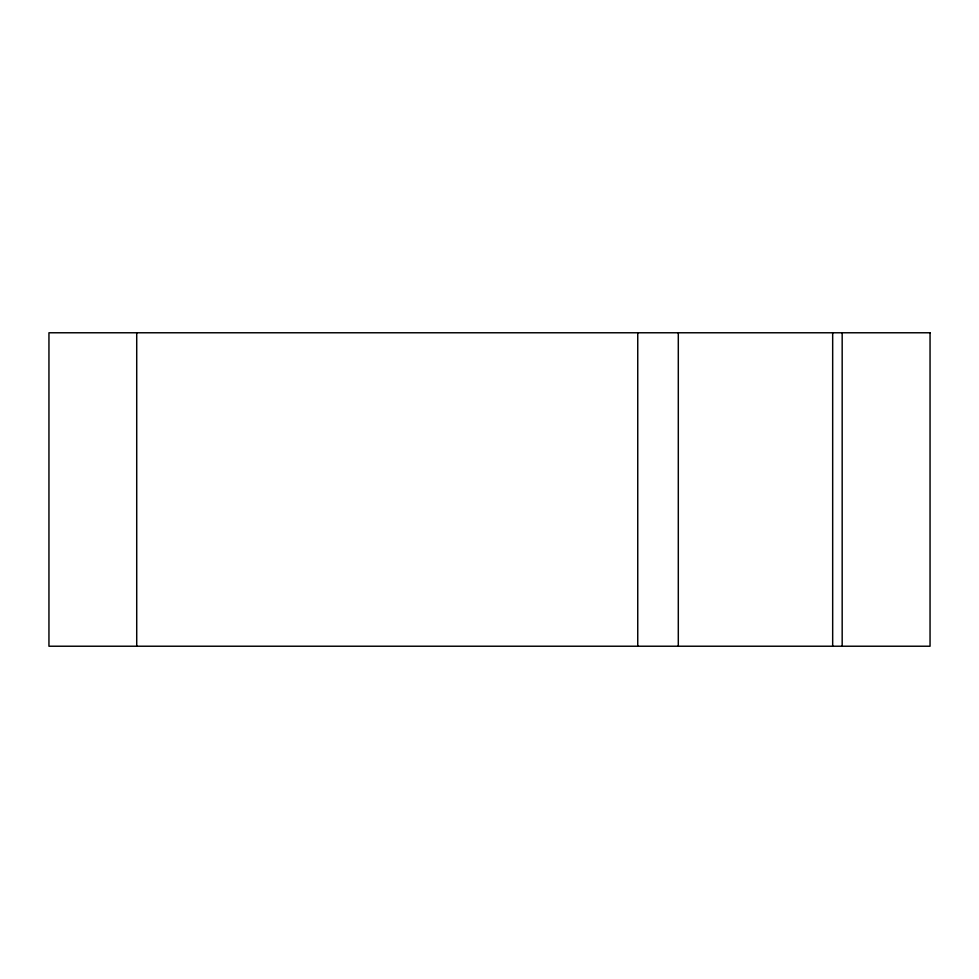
<?xml version="1.0" encoding="UTF-8"?>
<svg xmlns="http://www.w3.org/2000/svg" width="979" height="979" viewBox="0 0 979 979"><rect width="100%" height="100%" fill="white"/><g stroke="black" fill="none" stroke-linecap="round" stroke-linejoin="round"><path stroke-width="1.47" d="M842.173 332.774L842.173 646.226M832.676 332.774L832.676 646.226M678.3 332.774L678.3 646.226M637.745 332.774L637.745 646.226M136.717 332.774L136.717 646.226M930.05 332.774L48.95 332.774L48.95 646.226L930.05 646.226L930.05 332.774"/></g></svg>
